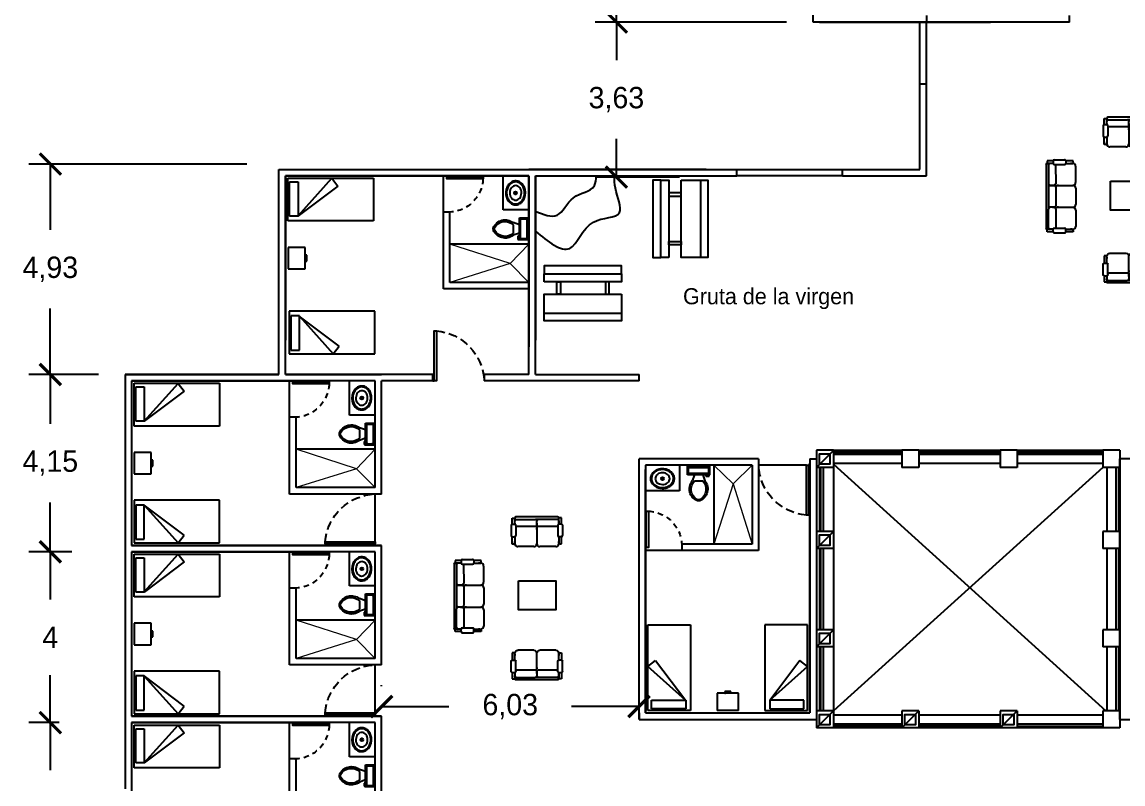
# Model space of a CAD drawing. Header units: millimetres. Extents: x -1615 to -538, y 177 to 397.
# Drawn here: x -1157 to -1131.24, y 219.43 to 237.26 of the extents above; entities that cross this region are included whole.
import ezdxf

# ---------------------------------------------------------------- set-up
doc = ezdxf.new("R2010")
doc.units = ezdxf.units.MM
doc.linetypes.add('HIDDEN2', pattern=[0.1875, 0.125, -0.0625])
doc.linetypes.add('OCULTA2', pattern=[0.3, 0.2, -0.1])
for name, color, linetype in [('MOB', 7, 'Continuous'), ('MUEB', 251, 'Continuous'), ('MUROS', 1, 'Continuous'), ('VENT', 4, 'Continuous'), ('VENTANAS', 4, 'Continuous')]:
    doc.layers.add(name, color=color, linetype=linetype)
doc.layers.add('nom-esp', color=7, linetype='Continuous', lineweight=20)
doc.layers.add('venpu', color=7, linetype='Continuous', lineweight=15)
doc.styles.get("Standard").update_dxf_attribs({"font": 'stylu.ttf'})
doc.dimstyles.new('ISO-25', dxfattribs={"dimtxt": 0.5, "dimasz": 0.5, "dimexe": 0.5, "dimexo": 0.625, "dimtad": 0, "dimtih": 1, "dimtoh": 1, "dimtxsty": 'Standard', "dimblk": 'ARCHTICK', "dimcen": 2.5, "dimadec": 0, "dimazin": 0, "dimtfac": 1, "dimtmove": 0, "dimatfit": 3, "dimfxl": 0, "dimarcsym": 0})

# ---------------------------------------------------------------- blocks, each defined once
blk = doc.blocks.new('Sink - Oval top')
for p, q in [((-1, 0), (1, 0)), ((0, 1), (0, -1))]:
    blk.add_line(p, q)
at = {"linetype": 'Continuous'}
for points in [[(-12.2, 0.4, 0.117634), (-11.5, -3.4, 0.104469), (-8.9, -6.8, 0.090016), (-5.1, -9.1, 0.08192), (-0.3, -10, 0.08192), (4.5, -9.4, 0.090016), (8.4, -7.4, 0.104469), (11.2, -4.1, 0.117634), (12.2, -0.4, 0.117634), (11.5, 3.4, 0.104469), (8.9, 6.8, 0.090016), (5.1, 9.1, 0.08192), (0.3, 10, 0.08192), (-4.5, 9.4, 0.090016), (-8.4, 7.4, 0.104469), (-11.2, 4.1, 0.117634)], [(-11.3, 0.2, 0.118622), (-10.5, -3.3, 0.104678), (-8.1, -6.4, 0.089562), (-4.5, -8.4, 0.081185), (-0.1, -9.2, 0.081185), (4.3, -8.5, 0.089562), (7.9, -6.6, 0.104678), (10.4, -3.5, 0.118622), (11.3, -0.2, 0.118622), (10.5, 3.3, 0.104678), (8.1, 6.4, 0.089562), (4.5, 8.4, 0.081185), (0.1, 9.2, 0.081185), (-4.3, 8.5, 0.089562), (-7.9, 6.6, 0.104678), (-10.4, 3.5, 0.118622)], [(-7.4, 0.1, 0.118283), (-6.9, -2.2, 0.104607), (-5.3, -4.2, 0.089718), (-3, -5.5, 0.081436), (-0.1, -6, 0.081436), (2.8, -5.6, 0.089718), (5.2, -4.3, 0.104607), (6.9, -2.3, 0.118283), (7.4, -0.1, 0.118283), (6.9, 2.2, 0.104607), (5.3, 4.2, 0.089718), (3, 5.5, 0.081436), (0.1, 6, 0.081436), (-2.8, 5.6, 0.089718), (-5.2, 4.3, 0.104607), (-6.9, 2.3, 0.118283)]]:
    blk.add_lwpolyline(points, format="xyb", close=True, dxfattribs=at)
for radius in [1.5, 1]:
    blk.add_circle((0, 0), radius)
blk = doc.blocks.new('Toilet - top')
for p, q in [((-10, -8.5), (-8, -8.5)), ((-10, -9.5), (-10, -8.5)), ((-7, -9.5), (-10, -9.5)), ((-8, -8.5), (-8, -8)), ((-7, -8), (-7, -9.5)), ((-4, -8), (-6, -14)), ((4, -8), (6, -14)), ((9.5, -6), (9.5, -2)), ((4, -14), (-4, -14))]:
    blk.add_line(p, q)
blk.add_lwpolyline([(10.5, -8), (10.5, 0), (-10.5, 0), (-10.5, -8)], close=True)
for points in [[(-9.5, -2), (-9.5, -6)], [(8.5, -1), (-8.5, -1)], [(-8.5, -7), (8.5, -7)]]:
    blk.add_lwpolyline(points)
for centre, radius, start, end in [((-8.6, -1.9), 0.884, 81.8699, 188.1301), ((-8.6, -6.1), 0.884, 171.8699, 278.1301), ((8.6, -1.9), 0.884, 351.8699, 98.1301), ((8.6, -6.1), 0.884, 261.8699, 8.1301), ((3.5, -21.6), 12.2, 141.4691, 247.9714), ((4.2, -21.8), 11.3, 136.3677, 238.9468), ((-3.5, -21.6), 12.2, 292.0284, 38.5307), ((-4.2, -21.8), 11.3, 301.053, 43.6321), ((0, -27.9), 4, 245.7318, 294.2682), ((0, -29), 4, 254.8605, 285.1395)]:
    blk.add_arc(centre, radius, start, end)
blk = doc.blocks.new('A$C3FDD2C79')
at = {"layer": 'VENT'}
blk.add_line((0, 0.02), (0, 0), dxfattribs=at)
blk.add_lwpolyline([(0, 0.02), (0.85, 0.02), (0.85, 0.07), (0, 0.07)], close=True, dxfattribs=at)
at = {"layer": 'VENT', "linetype": 'HIDDEN2'}
blk.add_arc((0.035, 0.036), 0.815, 2.3785, 92.4407, dxfattribs=at)
blk = doc.blocks.new('A$C42181B83')
at = {"layer": 'VENT'}
blk.add_line((0, 0), (0, 0.03), dxfattribs=at)
blk.add_lwpolyline([(0, 0.03), (1.17, 0.03), (1.17, 0.08), (0, 0.08)], close=True, dxfattribs=at)
at = {"layer": 'VENT', "linetype": 'OCULTA2'}
blk.add_arc((-0.051, -0.024), 1.225, 4.8759, 87.6257, dxfattribs=at)
blk = doc.blocks.new('sofa 1')
at = {"layer": 'MOB'}
for p, q in [((1337.945, 50.01), (1337.945, 48.518)), ((1337.969, 50.096), (1337.969, 50.036)), ((1338.115, 50.096), (1337.969, 50.096)), ((1338.038, 50.036), (1337.969, 50.036)), ((1338.005, 50.01), (1338.004, 48.966)), ((1338.004, 50.001), (1338.004, 49.556)), ((1338.115, 50.036), (1338.038, 50.036)), ((1338.115, 50.096), (1338.115, 50.036)), ((1338.141, 50.121), (1338.381, 50.121)), ((1338.141, 50.01), (1338.381, 50.01)), ((1338.17, 50.001), (1338.171, 49.556)), ((1338.578, 50.096), (1338.407, 50.096)), ((1338.407, 50.096), (1338.407, 50.036)), ((1338.407, 50.036), (1338.552, 50.036)), ((1338.407, 50.036), (1338.552, 50.036)), ((1338.552, 50.036), (1338.517, 50.036)), ((1338.552, 50.036), (1338.57, 50.036)), ((1338.578, 50.061), (1338.578, 50.096)), ((1338.578, 50.061), (1338.578, 50.036)), ((1338.638, 49.967), (1338.638, 49.59)), ((1338.038, 49.521), (1338.57, 49.521)), ((1338.137, 49.521), (1338.039, 49.521)), ((1338.094, 49.521), (1338.571, 49.521)), ((1338.171, 49.487), (1338.171, 49.041)), ((1338.236, 49.521), (1338.206, 49.521)), ((1338.639, 49.453), (1338.639, 49.075)), ((1338.005, 48.527), (1338.004, 48.966)), ((1338.137, 49.007), (1338.039, 49.007)), ((1338.094, 49.007), (1338.571, 49.007)), ((1338.171, 48.973), (1338.172, 48.527)), ((1338.236, 49.007), (1338.206, 49.007)), ((1338.639, 48.938), (1338.639, 48.561)), ((1337.97, 48.432), (1337.97, 48.492)), ((1337.97, 48.492), (1337.978, 48.492)), ((1338.116, 48.492), (1337.97, 48.492)), ((1338.113, 48.492), (1338.03, 48.492)), ((1338.116, 48.492), (1338.039, 48.492)), ((1338.094, 48.492), (1338.116, 48.492)), ((1338.116, 48.432), (1338.116, 48.492)), ((1338.142, 48.518), (1338.382, 48.518)), ((1338.408, 48.432), (1338.408, 48.492)), ((1338.408, 48.492), (1338.553, 48.492)), ((1338.408, 48.492), (1338.511, 48.492)), ((1338.481, 48.492), (1338.571, 48.492)), ((1338.481, 48.492), (1338.571, 48.492)), ((1338.553, 48.492), (1338.518, 48.492)), ((1338.553, 48.492), (1338.571, 48.492)), ((1338.579, 48.467), (1338.579, 48.493)), ((1338.579, 48.467), (1338.579, 48.432)), ((1338.116, 48.432), (1337.97, 48.432)), ((1338.142, 48.407), (1338.382, 48.407)), ((1338.579, 48.432), (1338.408, 48.432))]:
    blk.add_line(p, q, dxfattribs=at)
for centre, radius, start, end in [((1337.97, 50.01), 0.0257, 90.0062, 180.0062), ((1337.979, 50.01), 0.0257, 0.0062, 90.0062), ((1338.038, 50.001), 0.0343, 90.0062, 180.0062), ((1338.141, 50.096), 0.0257, 90.0062, 180.0062), ((1338.141, 50.036), 0.0257, 180.0062, 270.0062), ((1338.381, 50.096), 0.0257, 0.0062, 90.0062), ((1338.381, 50.036), 0.0257, 270.0062, 0.0062), ((1338.57, 49.967), 0.0686, 0.0062, 90.0062), ((1338.038, 49.556), 0.0343, 180.0062, 270.0062), ((1338.039, 49.487), 0.0343, 90.0062, 180.0062), ((1338.136, 49.556), 0.0343, 270.0062, 0.0062), ((1338.137, 49.487), 0.0343, 0.0062, 90.0062), ((1338.57, 49.59), 0.0686, 270.0062, 0.0062), ((1338.571, 49.453), 0.0686, 0.0062, 90.0062), ((1338.571, 49.453), 0.0686, 0.0062, 90.0062), ((1338.039, 49.041), 0.0343, 180.0062, 270.0062), ((1338.039, 48.973), 0.0343, 90.0062, 180.0062), ((1338.137, 49.041), 0.0343, 270.0062, 0.0062), ((1338.137, 48.973), 0.0343, 0.0062, 90.0062), ((1338.571, 49.075), 0.0686, 270.0062, 0.0062), ((1338.571, 48.938), 0.0686, 0.0062, 90.0062), ((1338.571, 48.938), 0.0686, 0.0062, 90.0062), ((1337.97, 48.518), 0.0257, 180.0062, 270.0062), ((1337.978, 48.518), 0.0257, 270.0062, 0.0062), ((1338.039, 48.527), 0.0343, 180.0062, 270.0062), ((1338.142, 48.492), 0.0257, 90.0062, 180.0062), ((1338.137, 48.527), 0.0343, 345.5287, 0.0062), ((1338.382, 48.492), 0.0257, 0.0062, 90.0062), ((1338.571, 48.561), 0.0686, 270.0062, 0.0062), ((1338.142, 48.432), 0.0257, 180.0062, 270.0062), ((1338.382, 48.432), 0.0257, 270.0062, 0.0062)]:
    blk.add_arc(centre, radius, start, end, dxfattribs=at)
blk = doc.blocks.new('sofa2')
at = {"layer": 'MOB'}
for p, q in [((1340.451, 49.623), (1340.451, 50)), ((1340.511, 50.095), (1340.511, 50.129)), ((1340.511, 50.129), (1340.682, 50.129)), ((1340.511, 50.095), (1340.511, 50.069)), ((1340.537, 50.069), (1340.519, 50.069)), ((1340.609, 50.069), (1340.519, 50.069)), ((1340.609, 50.069), (1340.519, 50.069)), ((1340.682, 50.069), (1340.537, 50.069)), ((1340.537, 50.069), (1340.572, 50.069)), ((1340.682, 50.069), (1340.579, 50.069)), ((1340.682, 50.129), (1340.682, 50.069)), ((1340.948, 50.155), (1340.708, 50.155)), ((1340.948, 50.043), (1340.708, 50.043)), ((1340.919, 49.589), (1340.918, 50.035)), ((1340.974, 50.129), (1340.974, 50.069)), ((1340.974, 50.129), (1341.12, 50.129)), ((1340.974, 50.069), (1341.051, 50.069)), ((1340.974, 50.069), (1341.12, 50.069)), ((1340.996, 50.069), (1340.974, 50.069)), ((1340.977, 50.069), (1341.06, 50.069)), ((1341.085, 50.035), (1341.086, 49.595)), ((1341.12, 50.069), (1341.112, 50.069)), ((1341.12, 50.129), (1341.12, 50.069)), ((1341.145, 49.066), (1341.145, 50.043)), ((1340.451, 49.109), (1340.451, 49.486)), ((1340.996, 49.555), (1340.519, 49.555)), ((1340.854, 49.555), (1340.884, 49.555)), ((1340.919, 49.074), (1340.919, 49.52)), ((1340.953, 49.555), (1341.051, 49.555)), ((1341.085, 49.066), (1341.085, 49.589)), ((1340.512, 49.014), (1340.512, 49.04)), ((1340.512, 49.014), (1340.512, 48.98)), ((1340.512, 48.98), (1340.683, 48.98)), ((1340.683, 49.04), (1340.519, 49.04)), ((1340.683, 49.04), (1340.52, 49.04)), ((1340.538, 49.04), (1340.52, 49.04)), ((1340.683, 49.04), (1340.538, 49.04)), ((1340.538, 49.04), (1340.573, 49.04)), ((1340.683, 49.04), (1340.538, 49.04)), ((1340.683, 48.98), (1340.683, 49.04)), ((1340.949, 49.066), (1340.709, 49.066)), ((1340.949, 48.954), (1340.709, 48.954)), ((1341.052, 49.04), (1340.975, 49.04)), ((1340.975, 48.98), (1340.975, 49.04)), ((1340.975, 49.04), (1341.052, 49.04)), ((1340.996, 49.04), (1340.975, 49.04)), ((1340.975, 49.04), (1341.051, 49.04)), ((1340.975, 48.98), (1341.121, 48.98)), ((1341.052, 49.04), (1341.121, 49.04)), ((1341.121, 48.98), (1341.121, 49.04))]:
    blk.add_line(p, q, dxfattribs=at)
for centre, radius, start, end in [((1340.519, 50), 0.0686, 90.0062, 180.0062), ((1340.708, 50.129), 0.0257, 90.0062, 180.0062), ((1340.708, 50.069), 0.0257, 180.0062, 270.0062), ((1340.953, 50.035), 0.0343, 165.5287, 180.0062), ((1340.948, 50.129), 0.0257, 0.0062, 90.0062), ((1340.948, 50.069), 0.0257, 270.0062, 0.0062), ((1341.051, 50.035), 0.0343, 0.0062, 90.0062), ((1341.112, 50.043), 0.0257, 90.0062, 180.0062), ((1341.12, 50.043), 0.0257, 0.0062, 90.0062), ((1340.519, 49.623), 0.0686, 180.0062, 270.0062), ((1340.519, 49.623), 0.0686, 180.0062, 270.0062), ((1340.519, 49.486), 0.0686, 90.0062, 180.0062), ((1340.953, 49.589), 0.0343, 180.0062, 270.0062), ((1340.953, 49.52), 0.0343, 90.0062, 180.0062), ((1341.051, 49.589), 0.0343, 270.0062, 0.0062), ((1341.051, 49.52), 0.0343, 0.0062, 90.0062), ((1340.519, 49.109), 0.0686, 180.0062, 270.0062), ((1340.519, 49.109), 0.0686, 180.0062, 270.0062), ((1340.52, 49.109), 0.0686, 180.0062, 270.0062), ((1340.709, 49.04), 0.0257, 90.0062, 180.0062), ((1340.709, 48.98), 0.0257, 180.0062, 270.0062), ((1340.953, 49.074), 0.0343, 180.0062, 194.4837), ((1340.949, 49.04), 0.0257, 0.0062, 90.0062), ((1340.949, 48.98), 0.0257, 270.0062, 0.0062), ((1341.051, 49.074), 0.0343, 270.0062, 0.0062), ((1341.052, 49.074), 0.0343, 270.0062, 0.0062), ((1341.111, 49.066), 0.0257, 180.0062, 270.0062), ((1341.12, 49.066), 0.0257, 270.0062, 0.0062)]:
    blk.add_arc(centre, radius, start, end, dxfattribs=at)
blk = doc.blocks.new('_ArchTick')
at = {"color": 0, "linetype": 'ByBlock', "const_width": 0.15}
blk.add_lwpolyline([(-0.5, -0.5), (0.5, 0.5)], dxfattribs=at)
blk = doc.blocks.new('*D289')
at = {"color": 0, "lineweight": -2}
for p, q in [((-1140.514, 251.014), (-1143.589, 251.014)), ((-1143.089, 251.014), (-1143.089, 245.059)), ((-1143.089, 237.264), (-1143.089, 243.219)), ((-1139.11, 237.264), (-1143.589, 237.264))]:
    blk.add_line(p, q, dxfattribs=at)
at = {"layer": 'Defpoints', "color": 0}
for p in [(-1139.889, 251.014), (-1143.089, 237.264), (-1138.485, 237.264)]:
    blk.add_point(p, dxfattribs=at)
at = {"color": 0, "lineweight": -2, "xscale": 0.5, "yscale": 0.5, "zscale": 0.5}
for p, rotation in [((-1143.089, 251.014), 90), ((-1143.089, 237.264), 270)]:
    blk.add_blockref('_ArchTick', p, dxfattribs=dict(at, rotation=rotation))
at = {"color": 0, "insert": (-1143.089, 244.139), "char_height": 0.5, "attachment_point": 5}
blk.add_mtext('13,75', dxfattribs=at)
blk = doc.blocks.new('*D290')
at = {"color": 0, "lineweight": -2}
for p, q in [((-1139.11, 237.264), (-1143.589, 237.264)), ((-1143.089, 237.264), (-1143.089, 236.368)), ((-1143.089, 233.633), (-1143.089, 234.528)), ((-1141.61, 233.633), (-1143.589, 233.633))]:
    blk.add_line(p, q, dxfattribs=at)
at = {"layer": 'Defpoints', "color": 0}
for p in [(-1138.485, 237.264), (-1143.089, 233.633), (-1140.985, 233.633)]:
    blk.add_point(p, dxfattribs=at)
at = {"color": 0, "lineweight": -2, "xscale": 0.5, "yscale": 0.5, "zscale": 0.5}
for p, rotation in [((-1143.089, 237.264), 90), ((-1143.089, 233.633), 270)]:
    blk.add_blockref('_ArchTick', p, dxfattribs=dict(at, rotation=rotation))
at = {"color": 0, "insert": (-1143.089, 235.448), "char_height": 0.5, "attachment_point": 5}
blk.add_mtext('3,63', dxfattribs=at)
blk = doc.blocks.new('*D291')
at = {"color": 0, "lineweight": -2}
for p, q in [((-1151.735, 233.939), (-1156.835, 233.939)), ((-1156.335, 233.939), (-1156.335, 232.396)), ((-1156.335, 229.013), (-1156.335, 230.556)), ((-1155.21, 229.013), (-1156.835, 229.013))]:
    blk.add_line(p, q, dxfattribs=at)
at = {"layer": 'Defpoints', "color": 0}
for p in [(-1151.11, 233.939), (-1156.335, 229.013), (-1154.585, 229.013)]:
    blk.add_point(p, dxfattribs=at)
at = {"color": 0, "lineweight": -2, "xscale": 0.5, "yscale": 0.5, "zscale": 0.5}
for p, rotation in [((-1156.335, 233.939), 90), ((-1156.335, 229.013), 270)]:
    blk.add_blockref('_ArchTick', p, dxfattribs=dict(at, rotation=rotation))
at = {"color": 0, "insert": (-1156.335, 231.476), "char_height": 0.5, "attachment_point": 5}
blk.add_mtext('4,93', dxfattribs=at)
blk = doc.blocks.new('*D292')
at = {"color": 0, "lineweight": -2}
for p, q in [((-1155.21, 229.013), (-1156.835, 229.013)), ((-1156.335, 229.013), (-1156.335, 227.858)), ((-1156.335, 224.863), (-1156.335, 226.018)), ((-1155.834, 224.863), (-1156.835, 224.863))]:
    blk.add_line(p, q, dxfattribs=at)
at = {"layer": 'Defpoints', "color": 0}
for p in [(-1154.585, 229.013), (-1156.335, 224.863), (-1155.209, 224.863)]:
    blk.add_point(p, dxfattribs=at)
at = {"color": 0, "lineweight": -2, "xscale": 0.5, "yscale": 0.5, "zscale": 0.5}
for p, rotation in [((-1156.335, 229.013), 90), ((-1156.335, 224.863), 270)]:
    blk.add_blockref('_ArchTick', p, dxfattribs=dict(at, rotation=rotation))
at = {"color": 0, "insert": (-1156.335, 226.938), "char_height": 0.5, "attachment_point": 5}
blk.add_mtext('4,15', dxfattribs=at)
blk = doc.blocks.new('*D293')
at = {"color": 0, "lineweight": -2}
for p, q in [((-1155.834, 224.863), (-1156.835, 224.863)), ((-1156.335, 224.863), (-1156.335, 223.749)), ((-1156.335, 220.863), (-1156.335, 221.977)), ((-1156.125, 220.863), (-1156.835, 220.863))]:
    blk.add_line(p, q, dxfattribs=at)
at = {"layer": 'Defpoints', "color": 0}
for p in [(-1155.209, 224.863), (-1156.335, 220.863), (-1155.5, 220.863)]:
    blk.add_point(p, dxfattribs=at)
at = {"color": 0, "lineweight": -2, "xscale": 0.5, "yscale": 0.5, "zscale": 0.5}
for p, rotation in [((-1156.335, 224.863), 90), ((-1156.335, 220.863), 270)]:
    blk.add_blockref('_ArchTick', p, dxfattribs=dict(at, rotation=rotation))
at = {"color": 0, "insert": (-1156.335, 222.863), "char_height": 0.5, "attachment_point": 5}
blk.add_mtext('4', dxfattribs=at)
blk = doc.blocks.new('*D294')
at = {"color": 0, "lineweight": -2}
for p, q in [((-1156.125, 220.863), (-1156.835, 220.863)), ((-1156.335, 220.863), (-1156.335, 219.749)), ((-1156.335, 216.863), (-1156.335, 217.977)), ((-1155.499, 216.863), (-1156.835, 216.863))]:
    blk.add_line(p, q, dxfattribs=at)
at = {"layer": 'Defpoints', "color": 0}
for p in [(-1155.5, 220.863), (-1156.335, 216.863), (-1154.874, 216.863)]:
    blk.add_point(p, dxfattribs=at)
at = {"color": 0, "lineweight": -2, "xscale": 0.5, "yscale": 0.5, "zscale": 0.5}
for p, rotation in [((-1156.335, 220.863), 90), ((-1156.335, 216.863), 270)]:
    blk.add_blockref('_ArchTick', p, dxfattribs=dict(at, rotation=rotation))
at = {"color": 0, "insert": (-1156.335, 218.863), "char_height": 0.5, "attachment_point": 5}
blk.add_mtext('4', dxfattribs=at)
blk = doc.blocks.new('*D309')
at = {"color": 0, "lineweight": -2}
for p, q in [((-1148.585, 221.714), (-1148.585, 221.74)), ((-1142.56, 221.714), (-1142.56, 221.74)), ((-1148.585, 221.24), (-1147.007, 221.24)), ((-1142.56, 221.24), (-1144.138, 221.24))]:
    blk.add_line(p, q, dxfattribs=at)
at = {"layer": 'Defpoints', "color": 0}
for p in [(-1148.585, 221.24), (-1148.585, 221.089), (-1142.56, 221.089)]:
    blk.add_point(p, dxfattribs=at)
at = {"color": 0, "lineweight": -2, "xscale": 0.5, "yscale": 0.5, "zscale": 0.5, "rotation": 180}
blk.add_blockref('_ArchTick', (-1148.585, 221.24), dxfattribs=at)
at = {"color": 0, "lineweight": -2, "xscale": 0.5, "yscale": 0.5, "zscale": 0.5}
blk.add_blockref('_ArchTick', (-1142.56, 221.24), dxfattribs=at)
at = {"color": 0, "insert": (-1145.573, 221.24), "char_height": 0.5, "attachment_point": 5}
blk.add_mtext('6,03', dxfattribs=at)

msp = doc.modelspace()

# ---------------------------------------------------------------- linework, layer by layer
for p, q in [((-1147.135, 232.814), (-1147.135, 233.664)), ((-1145.135, 231.016), (-1145.135, 231.019)), ((-1150.735, 228.013), (-1150.735, 228.863)), ((-1138.642, 226.889), (-1139.765, 226.889)), ((-1148.735, 225.095), (-1148.735, 226.218)), ((-1150.735, 224.013), (-1150.735, 224.863)), ((-1141.56, 224.889), (-1142.41, 224.889)), ((-1148.735, 221.095), (-1148.735, 222.218)), ((-1150.735, 220.013), (-1150.735, 220.863))]:
    msp.add_line(p, q)
at = {"layer": 'MOB'}
for p, q in [((-1141.119, 233.561), (-1141.119, 231.753)), ((-1142.968, 230.444), (-1144.776, 230.444))]:
    msp.add_line(p, q, dxfattribs=at)
for points in [[(-1142.048, 233.561), (-1142.234, 233.561), (-1142.234, 231.751), (-1142.048, 231.751)], [(-1141.86, 231.753), (-1142.048, 231.753), (-1142.048, 233.561), (-1141.86, 233.561)], [(-1141.572, 233.561), (-1140.947, 233.561), (-1140.947, 231.753), (-1141.572, 231.753)], [(-1131.531, 233.538), (-1130.657, 233.538), (-1130.657, 232.858), (-1131.531, 232.858)], [(-1141.572, 233.268), (-1141.86, 233.268), (-1141.86, 233.184), (-1141.572, 233.184)], [(-1141.572, 232.046), (-1141.86, 232.046), (-1141.86, 232.129), (-1141.572, 232.129)], [(-1142.968, 231.373), (-1142.968, 231.559), (-1144.778, 231.559), (-1144.778, 231.373)], [(-1144.776, 231.185), (-1144.776, 231.373), (-1142.968, 231.373), (-1142.968, 231.185)], [(-1144.483, 230.896), (-1144.483, 231.185), (-1144.399, 231.185), (-1144.399, 230.896)], [(-1143.261, 230.896), (-1143.261, 231.185), (-1143.344, 231.185), (-1143.344, 230.896)], [(-1142.968, 230.896), (-1142.968, 230.272), (-1144.776, 230.272), (-1144.776, 230.896)], [(-1145.383, 224.181), (-1144.51, 224.181), (-1144.51, 223.502), (-1145.383, 223.502)]]:
    msp.add_lwpolyline(points, close=True, dxfattribs=at)
for points in [[(-1144.985, 232.37), (-1144.181, 231.966), (-1143.624, 232.581), (-1143.016, 232.802), (-1143.114, 233.372), (-1143.13, 233.664)], [(-1144.985, 232.836), (-1144.478, 232.742), (-1144.093, 233.151), (-1143.605, 233.434), (-1143.562, 233.664)]]:
    msp.add_spline(points, degree=3, dxfattribs=at)
at = {"layer": 'MUEB'}
for p, q in [((-1150.775, 233.608), (-1148.775, 233.608)), ((-1150.775, 232.608), (-1150.775, 233.608)), ((-1150.736, 233.522), (-1150.536, 233.522)), ((-1150.736, 232.722), (-1150.736, 233.522)), ((-1149.607, 233.425), (-1150.542, 232.722)), ((-1150.538, 232.723), (-1149.746, 233.605)), ((-1150.536, 233.522), (-1150.536, 232.722)), ((-1149.746, 233.605), (-1149.607, 233.425)), ((-1148.775, 233.608), (-1148.775, 232.608)), ((-1145.735, 232.864), (-1145.735, 233.664)), ((-1150.536, 232.722), (-1150.736, 232.722)), ((-1145.135, 232.864), (-1145.735, 232.864)), ((-1148.775, 232.608), (-1150.775, 232.608)), ((-1150.373, 231.989), (-1150.773, 231.989)), ((-1150.773, 231.989), (-1150.773, 231.489)), ((-1150.373, 231.489), (-1150.373, 231.989)), ((-1150.373, 231.809), (-1150.373, 231.789)), ((-1150.333, 231.809), (-1150.373, 231.809)), ((-1150.373, 231.789), (-1150.353, 231.789)), ((-1150.353, 231.689), (-1150.373, 231.689)), ((-1150.373, 231.669), (-1150.333, 231.669)), ((-1150.373, 231.489), (-1150.373, 231.669)), ((-1150.353, 231.789), (-1150.353, 231.689)), ((-1150.333, 231.669), (-1150.333, 231.809)), ((-1150.773, 231.489), (-1150.373, 231.489)), ((-1150.773, 231.489), (-1150.373, 231.489)), ((-1148.743, 230.497), (-1150.743, 230.497)), ((-1150.743, 230.497), (-1150.743, 229.497)), ((-1150.504, 230.383), (-1150.704, 230.383)), ((-1150.704, 230.383), (-1150.704, 229.583)), ((-1149.575, 229.679), (-1150.51, 230.382)), ((-1150.505, 230.381), (-1149.714, 229.499)), ((-1150.504, 229.583), (-1150.504, 230.383)), ((-1148.743, 229.497), (-1148.743, 230.497)), ((-1150.704, 229.583), (-1150.504, 229.583)), ((-1149.714, 229.499), (-1149.575, 229.679)), ((-1150.743, 229.497), (-1148.743, 229.497)), ((-1154.375, 228.807), (-1152.375, 228.807)), ((-1154.375, 227.807), (-1154.375, 228.807)), ((-1154.138, 227.922), (-1153.346, 228.804)), ((-1153.346, 228.804), (-1153.207, 228.624)), ((-1152.375, 228.807), (-1152.375, 227.807)), ((-1149.335, 228.063), (-1149.335, 228.863)), ((-1154.336, 228.721), (-1154.136, 228.721)), ((-1154.336, 227.921), (-1154.336, 228.721)), ((-1153.207, 228.624), (-1154.142, 227.921)), ((-1154.136, 228.721), (-1154.136, 227.921)), ((-1148.735, 228.063), (-1149.335, 228.063)), ((-1152.375, 227.807), (-1154.375, 227.807)), ((-1154.136, 227.921), (-1154.336, 227.921)), ((-1153.973, 227.188), (-1154.373, 227.188)), ((-1154.373, 227.188), (-1154.373, 226.688)), ((-1153.973, 226.688), (-1153.973, 227.188)), ((-1153.973, 227.008), (-1153.973, 226.988)), ((-1153.933, 227.008), (-1153.973, 227.008)), ((-1153.973, 226.988), (-1153.953, 226.988)), ((-1153.953, 226.988), (-1153.953, 226.888)), ((-1153.933, 226.868), (-1153.933, 227.008)), ((-1153.953, 226.888), (-1153.973, 226.888)), ((-1153.973, 226.868), (-1153.933, 226.868)), ((-1153.973, 226.688), (-1153.973, 226.868)), ((-1141.61, 226.889), (-1141.61, 226.289)), ((-1154.373, 226.688), (-1153.973, 226.688)), ((-1154.373, 226.688), (-1153.973, 226.688)), ((-1141.61, 226.289), (-1142.41, 226.289)), ((-1152.375, 226.069), (-1154.375, 226.069)), ((-1154.375, 226.069), (-1154.375, 225.069)), ((-1154.136, 225.955), (-1154.336, 225.955)), ((-1154.336, 225.955), (-1154.336, 225.155)), ((-1153.207, 225.251), (-1154.142, 225.955)), ((-1154.138, 225.954), (-1153.346, 225.071)), ((-1154.136, 225.155), (-1154.136, 225.955)), ((-1152.375, 225.069), (-1152.375, 226.069)), ((-1153.346, 225.071), (-1153.207, 225.251)), ((-1154.375, 225.069), (-1152.375, 225.069)), ((-1154.336, 225.155), (-1154.136, 225.155)), ((-1154.375, 224.807), (-1152.375, 224.807)), ((-1154.375, 223.807), (-1154.375, 224.807)), ((-1154.336, 224.721), (-1154.136, 224.721)), ((-1154.336, 223.921), (-1154.336, 224.721)), ((-1154.138, 223.922), (-1153.346, 224.804)), ((-1154.136, 224.721), (-1154.136, 223.921)), ((-1153.346, 224.804), (-1153.207, 224.624)), ((-1152.375, 224.807), (-1152.375, 223.807)), ((-1149.335, 224.063), (-1149.335, 224.863)), ((-1153.207, 224.624), (-1154.142, 223.921)), ((-1154.136, 223.921), (-1154.336, 223.921)), ((-1148.735, 224.063), (-1149.335, 224.063)), ((-1152.375, 223.807), (-1154.375, 223.807)), ((-1153.973, 223.188), (-1154.373, 223.188)), ((-1154.373, 223.188), (-1154.373, 222.688)), ((-1153.973, 222.688), (-1153.973, 223.188)), ((-1142.354, 221.149), (-1142.354, 223.149)), ((-1142.354, 223.149), (-1141.354, 223.149)), ((-1141.354, 223.149), (-1141.354, 221.149)), ((-1139.616, 223.149), (-1139.616, 221.149)), ((-1138.616, 223.149), (-1139.616, 223.149)), ((-1138.616, 221.149), (-1138.616, 223.149)), ((-1153.973, 223.008), (-1153.973, 222.988)), ((-1153.933, 223.008), (-1153.973, 223.008)), ((-1153.973, 222.988), (-1153.953, 222.988)), ((-1153.953, 222.888), (-1153.973, 222.888)), ((-1153.973, 222.868), (-1153.933, 222.868)), ((-1153.973, 222.688), (-1153.973, 222.868)), ((-1153.953, 222.988), (-1153.953, 222.888)), ((-1153.933, 222.868), (-1153.933, 223.008)), ((-1154.373, 222.688), (-1153.973, 222.688)), ((-1154.373, 222.688), (-1153.973, 222.688)), ((-1142.352, 222.178), (-1142.172, 222.317)), ((-1141.469, 221.387), (-1142.352, 222.178)), ((-1142.172, 222.317), (-1141.468, 221.382)), ((-1138.799, 222.317), (-1139.502, 221.382)), ((-1139.501, 221.387), (-1138.619, 222.178)), ((-1138.619, 222.178), (-1138.799, 222.317)), ((-1152.375, 222.069), (-1154.375, 222.069)), ((-1154.375, 222.069), (-1154.375, 221.069)), ((-1154.136, 221.955), (-1154.336, 221.955)), ((-1154.336, 221.955), (-1154.336, 221.155)), ((-1153.207, 221.251), (-1154.142, 221.955)), ((-1154.138, 221.954), (-1153.346, 221.071)), ((-1154.136, 221.155), (-1154.136, 221.955)), ((-1152.375, 221.069), (-1152.375, 222.069)), ((-1140.555, 221.591), (-1140.555, 221.551)), ((-1140.415, 221.591), (-1140.555, 221.591)), ((-1140.535, 221.571), (-1140.435, 221.571)), ((-1140.535, 221.551), (-1140.535, 221.571)), ((-1140.435, 221.571), (-1140.435, 221.551)), ((-1140.415, 221.551), (-1140.415, 221.591)), ((-1142.268, 221.188), (-1142.268, 221.388)), ((-1142.268, 221.388), (-1141.468, 221.388)), ((-1141.468, 221.388), (-1141.468, 221.188)), ((-1140.735, 221.551), (-1140.735, 221.151)), ((-1140.235, 221.551), (-1140.735, 221.551)), ((-1140.555, 221.551), (-1140.535, 221.551)), ((-1140.235, 221.551), (-1140.415, 221.551)), ((-1140.235, 221.151), (-1140.235, 221.551)), ((-1140.235, 221.151), (-1140.235, 221.551)), ((-1139.502, 221.388), (-1139.502, 221.188)), ((-1138.702, 221.388), (-1139.502, 221.388)), ((-1138.702, 221.188), (-1138.702, 221.388)), ((-1154.375, 221.069), (-1152.375, 221.069)), ((-1154.336, 221.155), (-1154.136, 221.155)), ((-1153.346, 221.071), (-1153.207, 221.251)), ((-1141.354, 221.149), (-1142.354, 221.149)), ((-1141.468, 221.188), (-1142.268, 221.188)), ((-1140.235, 221.151), (-1140.735, 221.151)), ((-1139.616, 221.149), (-1138.616, 221.149)), ((-1139.502, 221.188), (-1138.702, 221.188)), ((-1154.375, 220.807), (-1152.375, 220.807)), ((-1154.375, 219.807), (-1154.375, 220.807)), ((-1154.138, 219.922), (-1153.346, 220.804)), ((-1153.346, 220.804), (-1153.207, 220.624)), ((-1152.375, 220.807), (-1152.375, 219.807)), ((-1149.335, 220.063), (-1149.335, 220.863)), ((-1154.336, 220.721), (-1154.136, 220.721)), ((-1154.336, 219.921), (-1154.336, 220.721)), ((-1153.207, 220.624), (-1154.142, 219.921)), ((-1154.136, 220.721), (-1154.136, 219.921)), ((-1148.735, 220.063), (-1149.335, 220.063)), ((-1152.375, 219.807), (-1154.375, 219.807)), ((-1154.136, 219.921), (-1154.336, 219.921))]:
    msp.add_line(p, q, dxfattribs=at)
at = {"layer": 'MUROS'}
for p, q in [((-1138.485, 237.264), (-1138.485, 241.064)), ((-1135.835, 237.414), (-1135.835, 237.264)), ((-1132.485, 237.264), (-1132.485, 237.414)), ((-1135.835, 237.264), (-1138.485, 237.264)), ((-1132.485, 237.264), (-1138.485, 237.264)), ((-1138.335, 237.264), (-1134.335, 237.264)), ((-1132.635, 237.264), (-1138.335, 237.264)), ((-1135.985, 233.814), (-1135.985, 235.814)), ((-1135.835, 233.664), (-1135.835, 235.814)), ((-1150.985, 233.814), (-1140.272, 233.814)), ((-1150.985, 229.013), (-1150.985, 233.814)), ((-1140.985, 233.814), (-1145.135, 233.814)), ((-1137.8, 233.814), (-1135.985, 233.814)), ((-1150.835, 233.664), (-1145.135, 233.664)), ((-1150.835, 229.013), (-1150.835, 233.664)), ((-1150.835, 233.664), (-1150.835, 229.814)), ((-1150.835, 233.664), (-1146.835, 233.664)), ((-1145.135, 233.664), (-1150.835, 233.664)), ((-1145.135, 233.664), (-1150.835, 233.664)), ((-1145.135, 233.664), (-1145.135, 229.664)), ((-1145.135, 229.013), (-1145.135, 233.664)), ((-1144.985, 233.664), (-1140.272, 233.664)), ((-1144.985, 229.013), (-1144.985, 233.664)), ((-1144.985, 233.664), (-1144.985, 229.814)), ((-1137.8, 233.664), (-1135.835, 233.664)), ((-1146.985, 232.814), (-1147.135, 232.814)), ((-1147.135, 231.016), (-1147.135, 232.814)), ((-1146.985, 231.166), (-1146.985, 232.814)), ((-1145.135, 232.066), (-1146.985, 232.066)), ((-1145.135, 231.166), (-1146.985, 231.166)), ((-1146.985, 231.016), (-1147.135, 231.016)), ((-1145.135, 231.016), (-1146.985, 231.016)), ((-1154.585, 229.013), (-1150.985, 229.013)), ((-1154.585, 229.013), (-1154.585, 219.313)), ((-1154.585, 229.013), (-1154.585, 224.863)), ((-1154.585, 229.013), (-1150.985, 229.013)), ((-1150.985, 229.013), (-1154.585, 229.013)), ((-1154.435, 228.863), (-1150.835, 228.863)), ((-1154.435, 228.863), (-1154.435, 225.013)), ((-1154.435, 228.863), (-1154.435, 225.013)), ((-1154.435, 228.863), (-1150.435, 228.863)), ((-1148.735, 228.863), (-1154.435, 228.863)), ((-1148.735, 228.863), (-1154.435, 228.863)), ((-1150.835, 229.013), (-1148.585, 229.013)), ((-1147.382, 229.013), (-1150.835, 229.013)), ((-1148.735, 226.365), (-1148.735, 228.863)), ((-1148.585, 226.215), (-1148.585, 228.863)), ((-1147.302, 228.863), (-1148.585, 228.863)), ((-1147.382, 228.863), (-1147.382, 229.013)), ((-1142.56, 228.863), (-1146.182, 228.863)), ((-1145.135, 229.013), (-1146.179, 229.013)), ((-1146.179, 228.863), (-1146.179, 229.013)), ((-1144.985, 229.013), (-1142.56, 229.013)), ((-1142.56, 228.863), (-1142.56, 229.013)), ((-1150.585, 228.013), (-1150.735, 228.013)), ((-1150.735, 226.215), (-1150.735, 228.013)), ((-1150.585, 226.365), (-1150.585, 228.013)), ((-1148.735, 227.265), (-1150.585, 227.265)), ((-1138.41, 227.239), (-1138.41, 226.839)), ((-1138.01, 227.239), (-1138.41, 227.239)), ((-1138.01, 227.237), (-1138.41, 226.839)), ((-1138.01, 227.239), (-1138.01, 226.839)), ((-1136.01, 227.239), (-1136.41, 227.239)), ((-1136.41, 227.239), (-1136.41, 226.839)), ((-1136.01, 227.239), (-1136.01, 226.839)), ((-1133.71, 227.239), (-1134.11, 227.239)), ((-1134.11, 227.239), (-1134.11, 226.839)), ((-1133.71, 227.239), (-1133.71, 226.839)), ((-1131.31, 227.239), (-1131.71, 227.239)), ((-1131.71, 227.239), (-1131.71, 226.839)), ((-1131.31, 227.239), (-1131.31, 226.839)), ((-1142.56, 220.939), (-1142.56, 227.039)), ((-1139.762, 227.039), (-1142.56, 227.039)), ((-1139.762, 227.039), (-1139.762, 225.039)), ((-1138.56, 227.039), (-1138.56, 221.089)), ((-1138.56, 227.039), (-1138.41, 227.039)), ((-1138.41, 227.039), (-1138.41, 220.939)), ((-1131.31, 220.939), (-1131.31, 227.039)), ((-1128.512, 227.039), (-1131.31, 227.039)), ((-1139.912, 226.889), (-1142.41, 226.889)), ((-1142.41, 226.889), (-1142.41, 221.089)), ((-1142.41, 221.089), (-1142.41, 226.789)), ((-1142.41, 226.789), (-1142.41, 221.089)), ((-1140.812, 226.889), (-1140.812, 225.039)), ((-1139.912, 226.889), (-1139.912, 225.039)), ((-1138.56, 221.089), (-1138.56, 226.939)), ((-1138.56, 226.939), (-1138.56, 221.089)), ((-1138.56, 221.089), (-1138.56, 226.939)), ((-1138.01, 226.839), (-1138.41, 226.839)), ((-1136.01, 226.839), (-1136.41, 226.839)), ((-1133.71, 226.839), (-1134.11, 226.839)), ((-1131.31, 226.839), (-1131.71, 226.839)), ((-1150.585, 226.215), (-1150.735, 226.215)), ((-1148.735, 226.365), (-1150.585, 226.365)), ((-1148.585, 226.215), (-1150.585, 226.215)), ((-1138.41, 225.339), (-1138.41, 224.939)), ((-1138.01, 225.339), (-1138.41, 225.339)), ((-1138.01, 225.337), (-1138.41, 224.939)), ((-1138.01, 225.339), (-1138.01, 224.939)), ((-1131.31, 225.339), (-1131.71, 225.339)), ((-1131.71, 225.339), (-1131.71, 224.939)), ((-1131.31, 225.339), (-1131.31, 224.939)), ((-1154.585, 225.013), (-1154.585, 220.863)), ((-1154.435, 225.013), (-1148.585, 225.013)), ((-1148.585, 225.013), (-1154.435, 225.013)), ((-1148.585, 224.863), (-1148.585, 225.013)), ((-1148.585, 222.215), (-1148.585, 225.013)), ((-1142.41, 221.089), (-1142.41, 225.089)), ((-1139.912, 225.039), (-1141.56, 225.039)), ((-1141.56, 225.039), (-1141.56, 224.889)), ((-1139.762, 225.039), (-1139.762, 224.889)), ((-1138.01, 224.939), (-1138.41, 224.939)), ((-1131.31, 224.939), (-1131.71, 224.939)), ((-1154.435, 224.863), (-1154.435, 224.213)), ((-1154.435, 224.863), (-1150.435, 224.863)), ((-1148.735, 224.863), (-1154.435, 224.863)), ((-1148.735, 224.863), (-1154.435, 224.863)), ((-1154.435, 224.863), (-1154.435, 221.013)), ((-1154.435, 224.863), (-1150.435, 224.863)), ((-1148.735, 224.863), (-1154.435, 224.863)), ((-1148.735, 224.863), (-1154.435, 224.863)), ((-1148.735, 222.365), (-1148.735, 224.863)), ((-1139.762, 224.889), (-1141.56, 224.889)), ((-1154.435, 224.213), (-1154.435, 221.013)), ((-1154.435, 224.063), (-1154.435, 221.713)), ((-1150.585, 224.013), (-1150.735, 224.013)), ((-1150.735, 222.215), (-1150.735, 224.013)), ((-1150.585, 222.365), (-1150.585, 224.013)), ((-1148.735, 223.265), (-1150.585, 223.265)), ((-1138.01, 223.039), (-1138.41, 223.039)), ((-1138.41, 223.039), (-1138.41, 222.639)), ((-1138.41, 223.039), (-1138.41, 222.639)), ((-1138.01, 223.037), (-1138.41, 222.639)), ((-1138.01, 223.037), (-1138.41, 222.639)), ((-1138.01, 223.039), (-1138.01, 222.639)), ((-1131.31, 223.039), (-1131.71, 223.039)), ((-1131.71, 223.039), (-1131.71, 222.639)), ((-1131.31, 223.039), (-1131.31, 222.639)), ((-1138.01, 222.639), (-1138.41, 222.639)), ((-1138.01, 222.639), (-1138.41, 222.639)), ((-1131.31, 222.639), (-1131.71, 222.639)), ((-1148.735, 222.365), (-1150.585, 222.365)), ((-1150.585, 222.215), (-1150.735, 222.215)), ((-1148.585, 222.215), (-1150.585, 222.215)), ((-1154.435, 221.563), (-1154.435, 221.013)), ((-1154.435, 221.563), (-1154.435, 221.013)), ((-1142.56, 221.089), (-1142.56, 220.939)), ((-1142.41, 221.089), (-1138.56, 221.089)), ((-1142.41, 221.089), (-1138.56, 221.089)), ((-1138.41, 221.139), (-1138.41, 220.739)), ((-1138.01, 221.139), (-1138.41, 221.139)), ((-1138.01, 221.137), (-1138.41, 220.739)), ((-1138.01, 221.139), (-1138.01, 220.739)), ((-1136.01, 221.139), (-1136.41, 221.139)), ((-1136.41, 221.139), (-1136.41, 220.739)), ((-1136.01, 221.137), (-1136.41, 220.739)), ((-1136.01, 221.139), (-1136.01, 220.739)), ((-1133.71, 221.139), (-1134.11, 221.139)), ((-1134.11, 221.139), (-1134.11, 220.739)), ((-1133.71, 221.137), (-1134.11, 220.739)), ((-1133.71, 221.139), (-1133.71, 220.739)), ((-1131.31, 221.139), (-1131.71, 221.139)), ((-1131.71, 221.139), (-1131.71, 220.739)), ((-1131.31, 221.139), (-1131.31, 220.739)), ((-1131.31, 221.089), (-1131.31, 220.939)), ((-1154.435, 221.013), (-1148.585, 221.013)), ((-1148.585, 221.013), (-1154.435, 221.013)), ((-1154.435, 220.863), (-1154.435, 219.463)), ((-1154.435, 220.863), (-1154.435, 219.463)), ((-1154.435, 220.863), (-1154.435, 216.988)), ((-1154.435, 220.863), (-1150.435, 220.863)), ((-1148.735, 220.863), (-1154.435, 220.863)), ((-1148.735, 220.863), (-1154.435, 220.863)), ((-1154.435, 220.863), (-1150.435, 220.863)), ((-1148.735, 220.863), (-1154.435, 220.863)), ((-1148.735, 220.863), (-1150.735, 220.863)), ((-1148.735, 218.365), (-1148.735, 220.863)), ((-1148.585, 220.863), (-1148.585, 221.013)), ((-1148.585, 218.215), (-1148.585, 221.013)), ((-1142.56, 220.939), (-1138.41, 220.939)), ((-1131.31, 220.939), (-1127.31, 220.939)), ((-1138.01, 220.739), (-1138.41, 220.739)), ((-1136.01, 220.739), (-1136.41, 220.739)), ((-1133.71, 220.739), (-1134.11, 220.739)), ((-1131.31, 220.739), (-1131.71, 220.739)), ((-1150.585, 220.013), (-1150.735, 220.013)), ((-1150.735, 218.215), (-1150.735, 220.013)), ((-1150.585, 218.365), (-1150.585, 220.013))]:
    msp.add_line(p, q, dxfattribs=at)
for points in [[(-1138.092, 227.156), (-1138.092, 226.91), (-1138.339, 226.91), (-1138.339, 227.156)], [(-1138.092, 225.256), (-1138.092, 225.01), (-1138.339, 225.01), (-1138.339, 225.256)], [(-1138.092, 222.956), (-1138.092, 222.71), (-1138.339, 222.71), (-1138.339, 222.956)], [(-1138.092, 221.056), (-1138.092, 220.81), (-1138.339, 220.81), (-1138.339, 221.056)], [(-1136.092, 221.056), (-1136.092, 220.81), (-1136.339, 220.81), (-1136.339, 221.056)], [(-1133.792, 221.056), (-1133.792, 220.81), (-1134.039, 220.81), (-1134.039, 221.056)]]:
    msp.add_lwpolyline(points, close=True, dxfattribs=at)
at = {"layer": 'venpu'}
for p, q in [((-1145.572, 231.608), (-1146.985, 232.066)), ((-1145.572, 231.608), (-1145.135, 232.066)), ((-1145.572, 231.608), (-1146.985, 231.166)), ((-1145.135, 231.166), (-1145.572, 231.608)), ((-1149.172, 226.807), (-1150.585, 227.265)), ((-1149.172, 226.807), (-1148.735, 227.265)), ((-1149.172, 226.807), (-1150.585, 226.365)), ((-1148.735, 226.365), (-1149.172, 226.807)), ((-1140.354, 226.452), (-1140.812, 226.889)), ((-1139.912, 226.889), (-1140.354, 226.452)), ((-1140.354, 226.452), (-1140.812, 225.039)), ((-1140.354, 226.452), (-1139.912, 225.039)), ((-1149.172, 222.807), (-1150.585, 223.265)), ((-1149.172, 222.807), (-1148.735, 223.265)), ((-1149.172, 222.807), (-1150.585, 222.365)), ((-1148.735, 222.365), (-1149.172, 222.807))]:
    msp.add_line(p, q, dxfattribs=at)
at = {"layer": 'VENTANAS'}
for p, q in [((-1135.985, 235.814), (-1135.985, 237.264)), ((-1135.835, 235.814), (-1135.835, 237.264)), ((-1135.985, 235.814), (-1135.835, 235.814)), ((-1140.272, 233.664), (-1140.272, 233.814)), ((-1140.272, 233.814), (-1137.8, 233.814)), ((-1137.8, 233.664), (-1137.8, 233.814)), ((-1137.8, 233.664), (-1140.272, 233.664)), ((-1138.01, 227.239), (-1136.41, 227.239)), ((-1136.01, 227.239), (-1134.11, 227.239)), ((-1133.71, 227.239), (-1131.71, 227.239)), ((-1138.01, 227.209), (-1136.41, 227.209)), ((-1138.01, 227.179), (-1136.41, 227.179)), ((-1138.01, 227.149), (-1136.41, 227.149)), ((-1136.01, 227.209), (-1134.11, 227.209)), ((-1136.01, 227.179), (-1134.11, 227.179)), ((-1136.01, 227.149), (-1134.11, 227.149)), ((-1133.71, 227.209), (-1131.71, 227.209)), ((-1133.71, 227.179), (-1131.71, 227.179)), ((-1133.71, 227.149), (-1131.71, 227.149)), ((-1138.34, 226.839), (-1138.34, 225.339)), ((-1138.31, 226.839), (-1138.31, 225.339)), ((-1138.25, 226.839), (-1138.25, 225.339)), ((-1138.01, 226.939), (-1136.41, 226.939)), ((-1138.01, 226.91), (-1131.639, 221.139)), ((-1131.71, 226.839), (-1138.01, 221.139)), ((-1138.01, 226.839), (-1138.01, 225.339)), ((-1136.01, 226.939), (-1134.11, 226.939)), ((-1133.71, 226.939), (-1131.71, 226.939)), ((-1131.61, 226.839), (-1131.61, 225.339)), ((-1131.4, 226.839), (-1131.4, 225.339)), ((-1131.34, 226.839), (-1131.34, 225.339)), ((-1131.31, 226.839), (-1131.31, 225.339)), ((-1138.34, 224.939), (-1138.34, 223.039)), ((-1138.31, 224.939), (-1138.31, 223.039)), ((-1138.25, 224.939), (-1138.25, 223.039)), ((-1138.01, 224.939), (-1138.01, 223.039)), ((-1131.61, 224.939), (-1131.61, 223.039)), ((-1131.4, 224.939), (-1131.4, 223.039)), ((-1131.34, 224.939), (-1131.34, 223.039)), ((-1131.31, 224.939), (-1131.31, 223.039)), ((-1138.34, 222.639), (-1138.34, 221.139)), ((-1138.31, 222.639), (-1138.31, 221.139)), ((-1138.25, 222.639), (-1138.25, 221.139)), ((-1138.01, 222.639), (-1138.01, 221.139)), ((-1131.61, 222.639), (-1131.61, 221.139)), ((-1131.4, 222.639), (-1131.4, 221.139)), ((-1131.34, 222.639), (-1131.34, 221.139)), ((-1131.31, 222.639), (-1131.31, 221.139)), ((-1136.41, 221.039), (-1138.01, 221.039)), ((-1136.41, 220.829), (-1138.01, 220.829)), ((-1136.41, 220.799), (-1138.01, 220.799)), ((-1134.11, 221.039), (-1136.01, 221.039)), ((-1134.11, 220.829), (-1136.01, 220.829)), ((-1134.11, 220.799), (-1136.01, 220.799)), ((-1131.71, 221.039), (-1133.71, 221.039)), ((-1131.71, 220.829), (-1133.71, 220.829)), ((-1136.41, 220.769), (-1138.01, 220.769)), ((-1136.41, 220.739), (-1138.01, 220.739)), ((-1134.11, 220.769), (-1136.01, 220.769)), ((-1134.11, 220.739), (-1136.01, 220.739)), ((-1131.71, 220.769), (-1133.71, 220.769)), ((-1131.71, 220.739), (-1133.71, 220.739))]:
    msp.add_line(p, q, dxfattribs=at)

# ---------------------------------------------------------------- block references
at = {"xscale": -1}
for name, p, rotation in [('A$C3FDD2C79', (-1147.06, 233.664), 179.9999999999935), ('A$C42181B83', (-1147.382, 228.863), 270), ('A$C3FDD2C79', (-1150.66, 228.863), 179.9999999999935), ('A$C42181B83', (-1138.562, 226.889), 90), ('A$C42181B83', (-1148.735, 225.015), 359.9999999999935), ('A$C3FDD2C79', (-1142.41, 224.964), 270), ('A$C3FDD2C79', (-1150.66, 224.863), 179.9999999999935), ('A$C42181B83', (-1148.735, 221.015), 359.9999999999935), ('A$C3FDD2C79', (-1150.66, 220.863), 179.9999999999935)]:
    msp.add_blockref(name, p, dxfattribs=dict(at, rotation=rotation))
at = {"layer": 'MOB', "rotation": 90}
for p in [(-1081.543, -1106.111), (-1095.396, -1115.467)]:
    msp.add_blockref('sofa2', p, dxfattribs=at)
at = {"layer": 'MOB'}
for p in [(-2470.981, 183.919), (-2484.834, 174.562)]:
    msp.add_blockref('sofa 1', p, dxfattribs=at)
at = {"layer": 'MOB', "xscale": -1, "rotation": 90}
for p in [(-1081.543, 1572.3), (-1095.396, 1563.008)]:
    msp.add_blockref('sofa2', p, dxfattribs=at)
at = {"layer": 'MUEB', "rotation": 270}
for name, p, xscale, yscale, zscale in [('Sink - Oval top', (-1145.448, 233.264), 0.02288834281034724, 0.02288834281034724, 0.02288834281040316), ('Toilet - top', (-1145.16, 232.42), -0.02459040943108448, 0.02459040943108448, 0.02459040943121208), ('Sink - Oval top', (-1149.048, 228.463), 0.02288834281034724, 0.02288834281034724, 0.02288834281040316), ('Toilet - top', (-1148.76, 227.619), -0.02459040943108448, 0.02459040943108448, 0.02459040943121208), ('Sink - Oval top', (-1149.048, 224.463), 0.02288834281034724, 0.02288834281034724, 0.02288834281040316), ('Toilet - top', (-1148.76, 223.619), -0.02459040943108448, 0.02459040943108448, 0.02459040943121208), ('Sink - Oval top', (-1149.048, 220.463), 0.02288834281034724, 0.02288834281034724, 0.02288834281040316), ('Toilet - top', (-1148.76, 219.619), -0.02459040943108448, 0.02459040943108448, 0.02459040943121208)]:
    msp.add_blockref(name, p, dxfattribs=dict(at, xscale=xscale, yscale=yscale, zscale=zscale))
at = {"layer": 'MUEB'}
for name, p, xscale, yscale, zscale in [('Sink - Oval top', (-1142.011, 226.576), 0.02288834281034724, 0.02288834281034724, 0.02288834281040316), ('Toilet - top', (-1141.166, 226.864), -0.02459040943131185, 0.02459040943108448, 0.02459040943121208)]:
    msp.add_blockref(name, p, dxfattribs=dict(at, xscale=xscale, yscale=yscale, zscale=zscale))

# ---------------------------------------------------------------- texts
at = {"layer": 'nom-esp', "insert": (-1141.53, 231.033), "char_height": 0.37665, "width": 3.85106, "attachment_point": 1}
msp.add_mtext('{\\fStylus BT|b0|i0|c0|p34;Gruta de la virgen}', dxfattribs=at)

# ---------------------------------------------------------------- dimensions: what is measured, and where the dimension line sits
for base, p1, p2, picture, middle in [((-1143.089, 237.264), (-1139.889, 251.014), (-1138.485, 237.264), '*D289', (-1143.089, 244.139)), ((-1143.089, 233.633), (-1138.485, 237.264), (-1140.985, 233.633), '*D290', (-1143.089, 235.448)), ((-1156.335, 224.863), (-1154.585, 229.013), (-1155.209, 224.863), '*D292', (-1156.335, 226.938)), ((-1156.335, 220.863), (-1155.209, 224.863), (-1155.5, 220.863), '*D293', (-1156.335, 222.863)), ((-1156.335, 216.863), (-1155.5, 220.863), (-1154.874, 216.863), '*D294', (-1156.335, 218.863))]:
    dim = msp.add_linear_dim(base=base, p1=p1, p2=p2, angle=90, dimstyle='ISO-25', override={"dimtmove": 1})
    dim.commit()
    dim.dimension.update_dxf_attribs({"geometry": picture, "text_midpoint": middle})
dim = msp.add_linear_dim(base=(-1156.335, 229.013), p1=(-1151.11, 233.939), p2=(-1154.585, 229.013), angle=90, dimstyle='ISO-25')
dim.commit()
dim.dimension.update_dxf_attribs({"geometry": '*D291', "text_midpoint": (-1156.335, 231.476)})
dim = msp.add_linear_dim(base=(-1148.585127037, 221.240166668), p1=(-1142.560127037, 221.088939207), p2=(-1148.585127037, 221.088939207), dimstyle='ISO-25')
dim.commit()
dim.dimension.update_dxf_attribs({"geometry": '*D309', "text_midpoint": (-1145.572627037, 221.240166668)})

doc.saveas('drawing.dxf')
